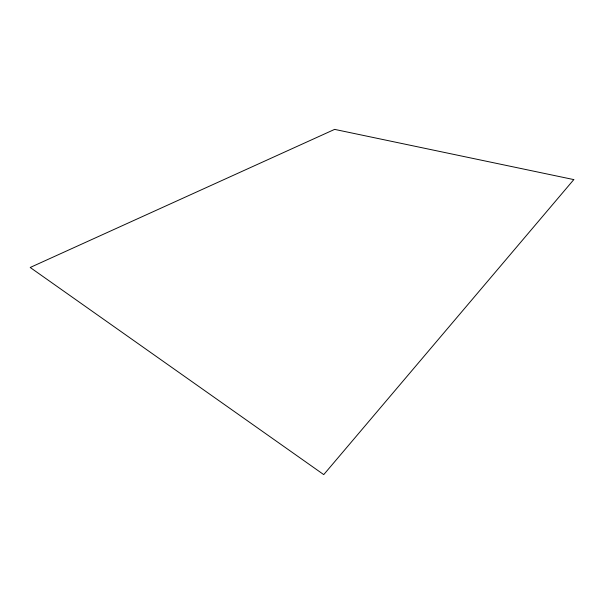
<?xml version="1.0" encoding="UTF-8"?>
<svg xmlns="http://www.w3.org/2000/svg" width="604" height="604" viewBox="0 0 604 604"><rect width="100%" height="100%" fill="white"/><g stroke="black" fill="none" stroke-linecap="round" stroke-linejoin="round"><path stroke-width="0.91" d="M573.8 179.599L323.744 474.616L30.2 267.474L334.616 129.384L573.8 179.599"/></g></svg>
